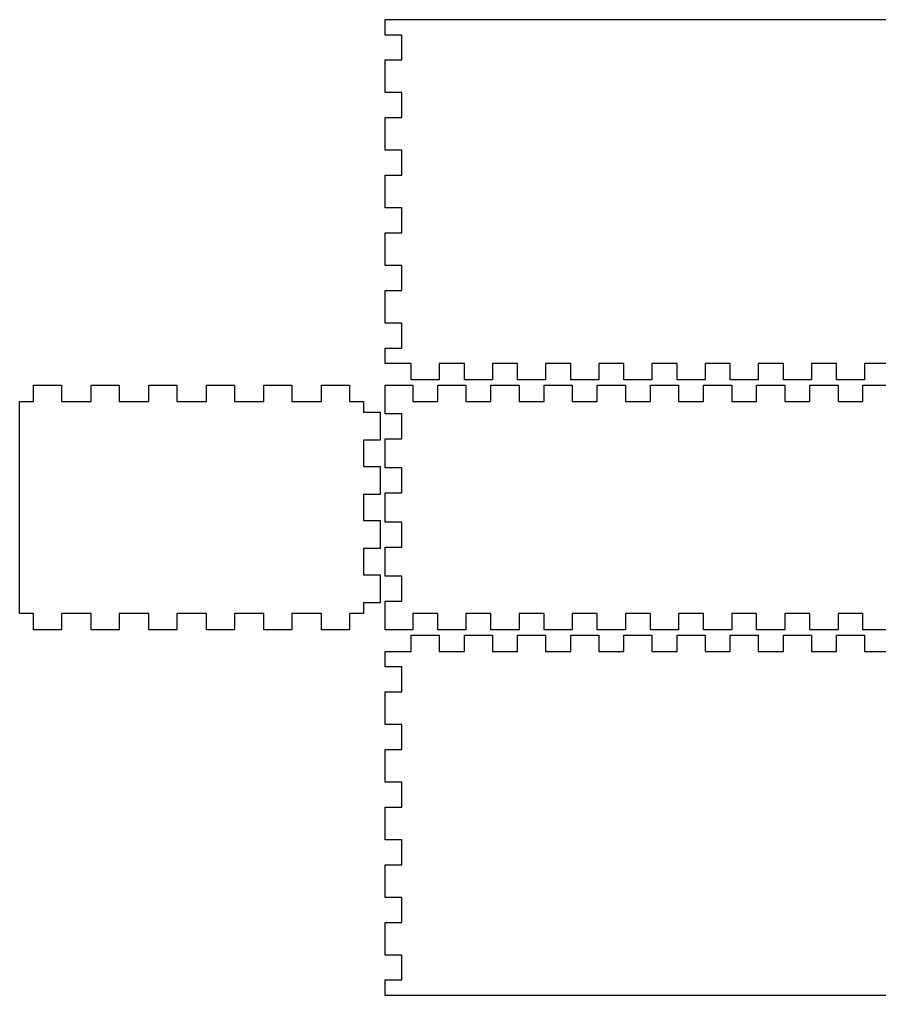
# Model space of a CAD drawing. Extents: x 4 to 418, y 108 to 293.
# Drawn here: x 4.1 to 166.6, y 108.5 to 292.9 of the extents above; entities that cross this region are included whole.
import ezdxf

# ---------------------------------------------------------------- set-up
doc = ezdxf.new("R2010")
doc.units = 0
doc.layers.add('Layer_1', color=7, linetype='CONTINUOUS')

msp = doc.modelspace()

# ---------------------------------------------------------------- linework, layer by layer
at = {"layer": 'Layer_1', "color": 7}
for points in [[(168.483571, 227.9), (163.730714, 227.9), (163.730714, 224.8), (158.440714, 224.8), (158.440714, 227.9), (153.687857, 227.9), (153.687857, 224.8), (148.397857, 224.8), (148.397857, 227.9), (143.645, 227.9), (143.645, 224.8), (138.355, 224.8), (138.355, 227.9), (133.602143, 227.9), (133.602143, 224.8), (128.312143, 224.8), (128.312143, 227.9), (123.559285, 227.9), (123.559285, 224.8), (118.269285, 224.8), (118.269285, 227.9), (113.516428, 227.9), (113.516428, 224.8), (108.226428, 224.8), (108.226428, 227.9), (103.473571, 227.9), (103.473571, 224.8), (98.183571, 224.8), (98.183571, 227.9), (93.430714, 227.9), (93.430714, 224.8), (88.140714, 224.8), (88.140714, 227.9), (83.387857, 227.9), (83.387857, 224.8), (78.097857, 224.8), (78.097857, 227.9), (73.2, 227.9), (73.2, 230.830714), (76.3, 230.830714), (76.3, 235.540714), (73.2, 235.540714), (73.2, 241.716429), (76.3, 241.716429), (76.3, 246.426429), (73.2, 246.426429), (73.2, 252.602143), (76.3, 252.602143), (76.3, 257.312143), (73.2, 257.312143), (73.2, 263.487857), (76.3, 263.487857), (76.3, 268.197857), (73.2, 268.197857), (73.2, 274.373571), (76.3, 274.373571), (76.3, 279.083571), (73.2, 279.083571), (73.2, 285.259286), (76.3, 285.259286), (76.3, 289.969286), (73.2, 289.969286), (73.2, 292.9), (78.097857, 292.9), (78.097857, 292.9), (83.387857, 292.9), (83.387857, 292.9), (88.140714, 292.9), (88.140714, 292.9), (93.430714, 292.9), (93.430714, 292.9), (98.183571, 292.9), (98.183571, 292.9), (103.473571, 292.9), (103.473571, 292.9), (108.226428, 292.9), (108.226428, 292.9), (113.516428, 292.9), (113.516428, 292.9), (118.269285, 292.9), (118.269285, 292.9), (123.559285, 292.9), (123.559285, 292.9), (128.312143, 292.9), (128.312143, 292.9), (133.602143, 292.9), (133.602143, 292.9), (138.355, 292.9), (138.355, 292.9), (143.645, 292.9), (143.645, 292.9), (148.397857, 292.9), (148.397857, 292.9), (153.687857, 292.9), (153.687857, 292.9), (158.440714, 292.9), (158.440714, 292.9), (163.730714, 292.9), (163.730714, 292.9), (168.483571, 292.9)], [(168.773571, 177.6), (163.440714, 177.6), (163.440714, 180.7), (158.730714, 180.7), (158.730714, 177.6), (153.397857, 177.6), (153.397857, 180.7), (148.687857, 180.7), (148.687857, 177.6), (143.355, 177.6), (143.355, 180.7), (138.645, 180.7), (138.645, 177.6), (133.312143, 177.6), (133.312143, 180.7), (128.602143, 180.7), (128.602143, 177.6), (123.269285, 177.6), (123.269285, 180.7), (118.559285, 180.7), (118.559285, 177.6), (113.226428, 177.6), (113.226428, 180.7), (108.516428, 180.7), (108.516428, 177.6), (103.183571, 177.6), (103.183571, 180.7), (98.473571, 180.7), (98.473571, 177.6), (93.140714, 177.6), (93.140714, 180.7), (88.430714, 180.7), (88.430714, 177.6), (83.097857, 177.6), (83.097857, 180.7), (78.387857, 180.7), (78.387857, 177.6), (73.2, 177.6), (73.2, 182.985), (76.3, 182.985), (76.3, 187.695), (73.2, 187.695), (73.2, 193.225), (76.3, 193.225), (76.3, 197.935), (73.2, 197.935), (73.2, 203.465), (76.3, 203.465), (76.3, 208.175), (73.2, 208.175), (73.2, 213.705), (76.3, 213.705), (76.3, 218.415), (73.2, 218.415), (73.2, 223.8), (78.387857, 223.8), (78.387857, 220.7), (83.097857, 220.7), (83.097857, 223.8), (88.430714, 223.8), (88.430714, 220.7), (93.140714, 220.7), (93.140714, 223.8), (98.473571, 223.8), (98.473571, 220.7), (103.183571, 220.7), (103.183571, 223.8), (108.516428, 223.8), (108.516428, 220.7), (113.226428, 220.7), (113.226428, 223.8), (118.559285, 223.8), (118.559285, 220.7), (123.269285, 220.7), (123.269285, 223.8), (128.602143, 223.8), (128.602143, 220.7), (133.312143, 220.7), (133.312143, 223.8), (138.645, 223.8), (138.645, 220.7), (143.355, 220.7), (143.355, 223.8), (148.687857, 223.8), (148.687857, 220.7), (153.397857, 220.7), (153.397857, 223.8), (158.730714, 223.8), (158.730714, 220.7), (163.440714, 220.7), (163.440714, 223.8), (168.773571, 223.8)], [(168.483571, 108.5), (163.730714, 108.5), (163.730714, 108.5), (158.440714, 108.5), (158.440714, 108.5), (153.687857, 108.5), (153.687857, 108.5), (148.397857, 108.5), (148.397857, 108.5), (143.645, 108.5), (143.645, 108.5), (138.355, 108.5), (138.355, 108.5), (133.602143, 108.5), (133.602143, 108.5), (128.312143, 108.5), (128.312143, 108.5), (123.559285, 108.5), (123.559285, 108.5), (118.269285, 108.5), (118.269285, 108.5), (113.516428, 108.5), (113.516428, 108.5), (108.226428, 108.5), (108.226428, 108.5), (103.473571, 108.5), (103.473571, 108.5), (98.183571, 108.5), (98.183571, 108.5), (93.430714, 108.5), (93.430714, 108.5), (88.140714, 108.5), (88.140714, 108.5), (83.387857, 108.5), (83.387857, 108.5), (78.097857, 108.5), (78.097857, 108.5), (73.2, 108.5), (73.2, 111.430715), (76.3, 111.430715), (76.3, 116.140715), (73.2, 116.140715), (73.2, 122.316429), (76.3, 122.316429), (76.3, 127.026429), (73.2, 127.026429), (73.2, 133.202143), (76.3, 133.202143), (76.3, 137.912143), (73.2, 137.912143), (73.2, 144.087858), (76.3, 144.087858), (76.3, 148.797858), (73.2, 148.797858), (73.2, 154.973572), (76.3, 154.973572), (76.3, 159.683572), (73.2, 159.683572), (73.2, 165.859286), (76.3, 165.859286), (76.3, 170.569286), (73.2, 170.569286), (73.2, 173.5), (78.097857, 173.5), (78.097857, 176.6), (83.387857, 176.6), (83.387857, 173.5), (88.140714, 173.5), (88.140714, 176.6), (93.430714, 176.6), (93.430714, 173.5), (98.183571, 173.5), (98.183571, 176.6), (103.473571, 176.6), (103.473571, 173.5), (108.226428, 173.5), (108.226428, 176.6), (113.516428, 176.6), (113.516428, 173.5), (118.269285, 173.5), (118.269285, 176.6), (123.559285, 176.6), (123.559285, 173.5), (128.312143, 173.5), (128.312143, 176.6), (133.602143, 176.6), (133.602143, 173.5), (138.355, 173.5), (138.355, 176.6), (143.645, 176.6), (143.645, 173.5), (148.397857, 173.5), (148.397857, 176.6), (153.687857, 176.6), (153.687857, 173.5), (158.440714, 173.5), (158.440714, 176.6), (163.730714, 176.6), (163.730714, 173.5), (168.483571, 173.5)]]:
    msp.add_lwpolyline(points, dxfattribs=at)
msp.add_lwpolyline([(4.1, 220.7), (6.740714, 220.7), (6.740714, 223.8), (12.030714, 223.8), (12.030714, 220.7), (17.626429, 220.7), (17.626429, 223.8), (22.916429, 223.8), (22.916429, 220.7), (28.512143, 220.7), (28.512143, 223.8), (33.802143, 223.8), (33.802143, 220.7), (39.397857, 220.7), (39.397857, 223.8), (44.687857, 223.8), (44.687857, 220.7), (50.283571, 220.7), (50.283571, 223.8), (55.573571, 223.8), (55.573571, 220.7), (61.169286, 220.7), (61.169286, 223.8), (66.459286, 223.8), (66.459286, 220.7), (69.1, 220.7), (69.1, 218.705), (72.2, 218.705), (72.2, 213.415), (69.1, 213.415), (69.1, 208.465), (72.2, 208.465), (72.2, 203.175), (69.1, 203.175), (69.1, 198.225), (72.2, 198.225), (72.2, 192.935), (69.1, 192.935), (69.1, 187.985), (72.2, 187.985), (72.2, 182.695), (69.1, 182.695), (69.1, 180.7), (66.459286, 180.7), (66.459286, 177.6), (61.169286, 177.6), (61.169286, 180.7), (55.573571, 180.7), (55.573571, 177.6), (50.283571, 177.6), (50.283571, 180.7), (44.687857, 180.7), (44.687857, 177.6), (39.397857, 177.6), (39.397857, 180.7), (33.802143, 180.7), (33.802143, 177.6), (28.512143, 177.6), (28.512143, 180.7), (22.916429, 180.7), (22.916429, 177.6), (17.626429, 177.6), (17.626429, 180.7), (12.030714, 180.7), (12.030714, 177.6), (6.740714, 177.6), (6.740714, 180.7), (4.1, 180.7), (4.1, 182.695), (4.1, 182.695), (4.1, 187.985), (4.1, 187.985), (4.1, 192.935), (4.1, 192.935), (4.1, 198.225), (4.1, 198.225), (4.1, 203.175), (4.1, 203.175), (4.1, 208.465), (4.1, 208.465), (4.1, 213.415), (4.1, 213.415), (4.1, 218.705), (4.1, 218.705)], close=True, dxfattribs=at)

doc.saveas('drawing.dxf')
